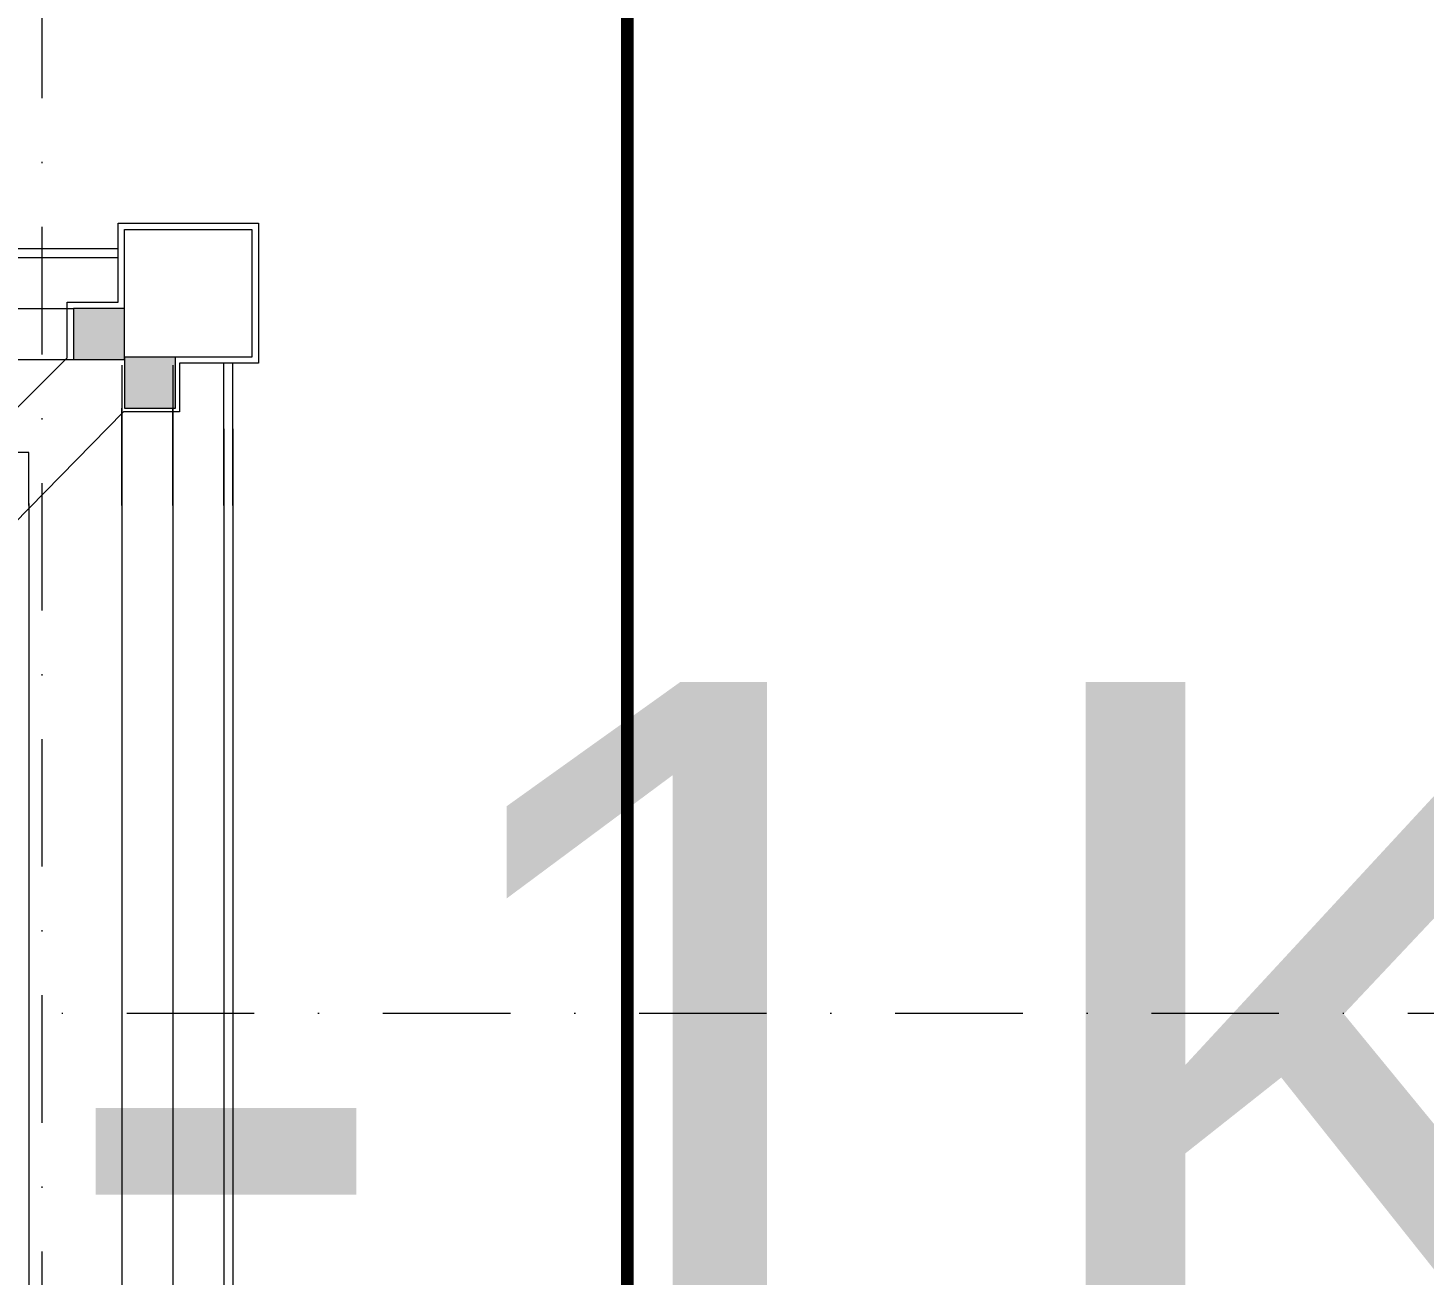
# Model space of a CAD drawing. Extents: x -9059 to 11889, y 0 to 6614.
# Drawn here: x 9858.5 to 9968, y 3726.2 to 3824.1 of the extents above; entities that cross this region are included whole.
import ezdxf
from ezdxf.enums import TextEntityAlignment as Align

# ---------------------------------------------------------------- set-up
doc = ezdxf.new("R2010")
doc.units = 0
doc.header["$LTSCALE"] = 10
doc.header["$MEASUREMENT"] = 0
doc.linetypes.add('DASHDOT', pattern=[1, 0.5, -0.25, 0, -0.25])
doc.linetypes.add('HIDDEN2', pattern=[4.7625, 3.175, -1.5875])
doc.layers.get('0').update_dxf_attribs({"color": 9, "lineweight": 9})
for name, color, linetype, lineweight in [('06D', 9, 'Continuous', 9), ('10', 9, 'Continuous', 9), ('21', 9, 'Continuous', 9), ('21_mahal200', 9, 'Continuous', 9), ('21_mahal200 @ 20', 9, 'Continuous', 9), ('24', 9, 'DASHDOT', 9)]:
    doc.layers.add(name, color=color, linetype=linetype, lineweight=lineweight)
doc.styles.add('Arial', font='arial.ttf', dxfattribs={"height": 2.5})
doc.styles.add('MuuM_TEXT-STANDART', font='ARIALN.TTF')

# ---------------------------------------------------------------- blocks, each defined once
blk = doc.blocks.new('prf-10x10')
h = blk.add_hatch(color=255)
h.dxf.hatch_style = 1
h.paths.add_polyline_path([(-5, -5), (5, -5), (5, 5), (-5, 5)])
at = {"layer": '10'}
blk.add_lwpolyline([(-5, -5), (5, -5), (5, 5), (-5, 5)], close=True, dxfattribs=at)
blk = doc.blocks.new('p-kose-trapez')
at = {"layer": '06D'}
for points in [[(-21.96, -6.51), (-14.31, -6.51)], [(-21.96, -10.51), (-14.32, -10.51)], [(-10.51, -21.96), (-10.51, -14.32)], [(-6.51, -21.96), (-6.51, -14.31)], [(-17.81, -21.96), (-17.81, -17.81), (-21.96, -17.81)]]:
    blk.add_lwpolyline(points, dxfattribs=at)
at = {"layer": '10'}
for points in [[(-29.8, -21.51), (-25.92, -21.51), (-14.8, -10.39), (-14.8, -6), (-10.81, -6), (-10.81, 0.19), (0.19, 0.19), (0.19, -10.81), (-6, -10.81), (-6, -14.61), (-10.38, -14.61), (-21.51, -25.94), (-21.51, -29.81)], [(-10.31, -6.51), (-10.31, -6.51), (-10.31, -0.32), (-0.31, -0.32), (-0.31, -10.32), (-6.5, -10.32), (-6.5, -10.32)], [(-22.96, -1.81), (-10.81, -1.81)], [(-22.96, -2.51), (-10.81, -2.51)], [(-2.51, -21.96), (-2.51, -10.81)], [(-1.81, -21.96), (-1.81, -10.81)]]:
    blk.add_lwpolyline(points, dxfattribs=at)
at = {"layer": '10', "xscale": 0.4, "yscale": 0.4, "rotation": 90}
for p in [(-12.31, -8.51), (-8.31, -12.32)]:
    blk.add_blockref('prf-10x10', p, dxfattribs=at)
blk = doc.blocks.new('0a_roomno2')
at = {"style": 'Arial'}
blk.add_attdef('ODANO', (0, 1.505), '', height=3, dxfattribs=at)
blk.add_attdef('MEKANADI', text='', height=3, dxfattribs=at).set_placement((0.525, -4.75), align=Align.BOTTOM_LEFT)
at = {"style": 'MuuM_TEXT-STANDART', "width": 0.6}
for tag, p in [('YER01', (15, -7)), ('TAVAN01', (20.625, -7)), ('DUVAR01', (26.25, -7)), ('YER02', (15, -10.375)), ('TAVAN02', (20.625, -10.375)), ('DUVAR02', (26.25, -10.375)), ('YER03', (15, -13.75)), ('TAVAN03', (20.625, -13.75)), ('DUVAR03', (26.25, -13.75))]:
    blk.add_attdef(tag, text='', height=2.25, dxfattribs=at).set_placement(p, align=Align.MIDDLE_CENTER)
at = {"style": 'MuuM_TEXT-STANDART'}
blk.add_attdef('M2', text='', height=2.25, dxfattribs=at).set_placement((1.3231, -7.8046), align=Align.MIDDLE_LEFT)
at = {"style": 'MuuM_TEXT-STANDART', "width": 0.6}
blk.add_attdef('TEMIZTAVANYUKSEKLIGI', text='', height=2.25, dxfattribs=at).set_placement((2.7, -13.1619), align=Align.MIDDLE_LEFT)
blk = doc.blocks.new('*U906')
at = {"layer": '21_mahal200 @ 20'}
ref = blk.add_blockref('0a_roomno2', (9664.44, 3677.62), dxfattribs=dict(at, xscale=20, yscale=20, zscale=20))
ref.add_attrib('ODANO', ' PRS-1K05', (9664.44, 3712.72), dxfattribs={"layer": '0', "height": 60, "style": 'Arial'})

msp = doc.modelspace()

# ---------------------------------------------------------------- linework, layer by layer
at = {"layer": '06D'}
for points in [[(9865.84, 3797.58), (9865.84, 3300.73)], [(9869.84, 3797.58), (9869.84, 3300.73)], [(9858.54, 3786.73), (9858.54, 3300.73)]]:
    msp.add_lwpolyline(points, dxfattribs=at)
at = {"layer": '10'}
for points in [[(9873.84, 3792.58), (9873.84, 3305.73)], [(9874.54, 3792.58), (9874.54, 3305.73)]]:
    msp.add_lwpolyline(points, dxfattribs=at)
at = {"layer": '21', "linetype": 'HIDDEN2', "ltscale": 0.1, "const_width": 1}
msp.add_lwpolyline([(9696.61, 3868.72), (9905.49, 3868.72), (9905.49, 3347.26), (9696.61, 3347.26)], close=True, dxfattribs=at)
at = {"layer": '24', "ltscale": 2}
for points in [[(9959.54, 4009.23), (9959.54, 3969.23), (9859.54, 3969.23), (9859.54, 2536.73)], [(7012.01, 3746.73), (10534.54, 3746.73)]]:
    msp.add_lwpolyline(points, dxfattribs=at)

# ---------------------------------------------------------------- block references
msp.add_blockref('p-kose-trapez', (9876.35, 3808.54))
at = {"layer": '21_mahal200', "color": 6}
msp.add_blockref('*U906', (0, 0), dxfattribs=at)

doc.saveas('drawing.dxf')
